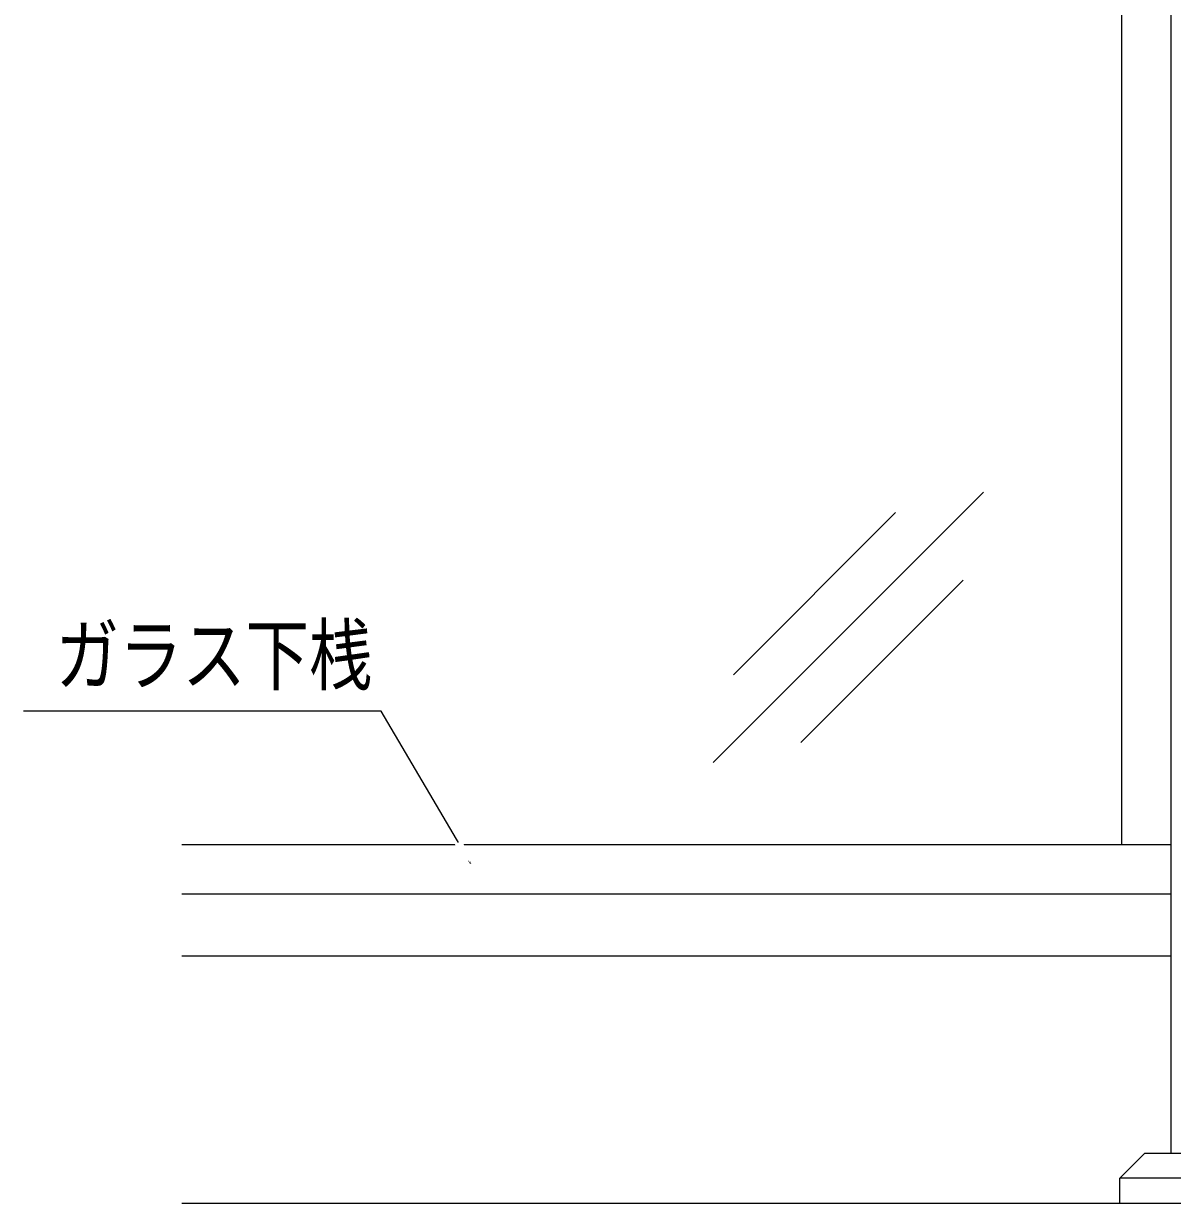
# Model space of a CAD drawing. Units: millimetres at full size; details may follow other scales. Extents: x -3501 to 3497, y -1129 to 1133.
# Drawn here: x 2643.7 to 3015.3, y -682.9 to -301.2 of the extents above; entities that cross this region are included whole.
import ezdxf
from ezdxf.enums import TextEntityAlignment as Align

# ---------------------------------------------------------------- set-up
doc = ezdxf.new("R2010")
doc.units = ezdxf.units.MM
doc.header["$LTSCALE"] = 4
for name, color, linetype, lineweight in [('0-0_0', 7, 'Continuous', 18), ('0-4_2躯体線', 4, 'Continuous', 9), ('0-7_42ｱﾙﾐ部品', 6, 'Continuous', 18), ('0-9_6ﾊｯﾁﾝｸﾞ', 4, 'Continuous', 9)]:
    doc.layers.add(name, color=color, linetype=linetype, lineweight=lineweight)
doc.styles.add('ＭＳ ゴシック', font='')
doc.styles.get('ＭＳ ゴシック').set_extended_font_data('MS Gothic')

msp = doc.modelspace()

# ---------------------------------------------------------------- linework, layer by layer
at = {"layer": '0-0_0'}
for p, q in [((3014.866, 89.753), (3014.866, -666.69)), ((3076.366, -674.69), (2998.366, -674.69))]:
    msp.add_line(p, q, dxfattribs=at)
msp.add_lwpolyline([(2788.37, -572.892), (2759.321, -523.61), (2643.701, -523.61)], dxfattribs=at)
msp.add_lwpolyline([(3076.366, -682.892), (2998.366, -682.892), (2998.366, -674.69), (3006.366, -666.69), (3068.366, -666.69), (3076.366, -674.69)], close=True, dxfattribs=at)
at = {"layer": '0-4_2躯体線'}
msp.add_line((3137.366, -682.892), (2694.866, -682.892), dxfattribs=at)
at = {"layer": '0-7_42ｱﾙﾐ部品'}
for p, q in [((2998.866, 89.753), (2998.866, -566.892)), ((3014.866, -566.892), (2694.866, -566.892)), ((3014.866, -582.892), (2694.866, -582.892)), ((3014.866, -602.892), (2694.866, -602.892))]:
    msp.add_line(p, q, dxfattribs=at)
at = {"layer": '0-9_6ﾊｯﾁﾝｸﾞ'}
for p, q in [((2866.748, -540.299), (2954.209, -452.838)), ((2873.302, -511.868), (2925.778, -459.391)), ((2895.179, -533.745), (2947.655, -481.268))]:
    msp.add_line(p, q, dxfattribs=at)

# ---------------------------------------------------------------- texts
at = {"layer": '0-0_0', "style": 'ＭＳ ゴシック', "width": 0.8}
msp.add_text('ガラス下桟', height=18.77, dxfattribs=at).set_placement((2654.086, -520.466), align=Align.BOTTOM_LEFT)

# ---------------------------------------------------------------- next in the draw order: wipeouts: each hides what was drawn before it
msp.add_wipeout([(2783.173, -566.811), (2785.566, -565.4), (2788.37, -572.892), (2788.37, -572.892)])

doc.saveas('drawing.dxf')
